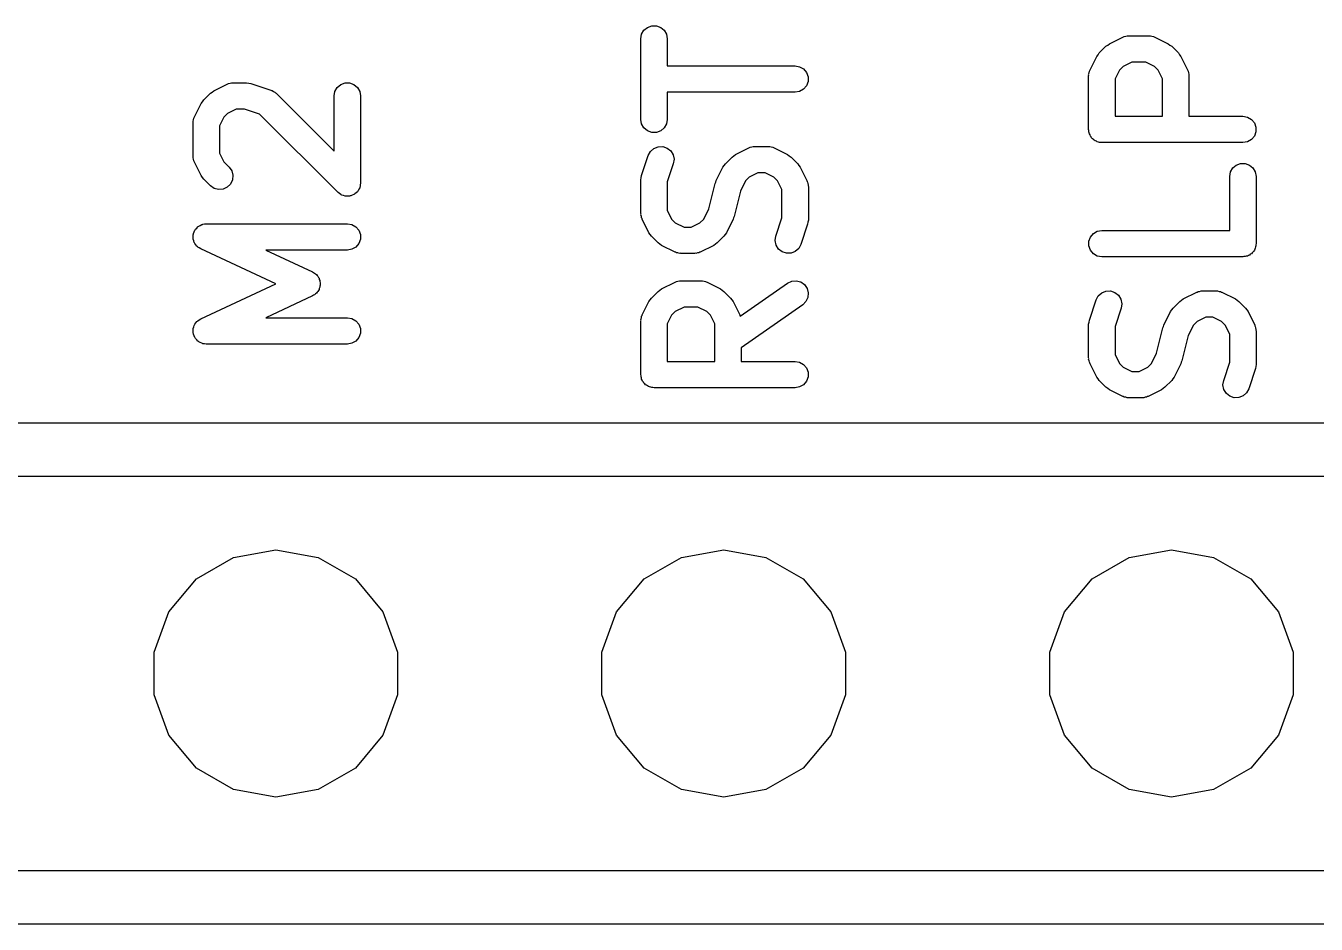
# Model space of a CAD drawing. Extents: x 10 to 287, y -200 to -10.
# Drawn here: x 94.57 to 101.89, y -60.41 to -55.32 of the extents above; entities that cross this region are included whole.
import ezdxf

# ---------------------------------------------------------------- set-up
doc = ezdxf.new("R2010")
doc.units = 0
doc.header["$MEASUREMENT"] = 0
doc.layers.add('BLACK', color=7, linetype='CONTINUOUS')

msp = doc.modelspace()

# ---------------------------------------------------------------- linework, layer by layer
at = {"layer": 'Black'}
for p, q in [((98.0744, -55.3422), (98.0944, -55.3255)), ((98.0944, -55.3255), (98.1188, -55.3166)), ((98.1188, -55.3166), (98.1449, -55.3166)), ((98.1449, -55.3166), (98.1693, -55.3255)), ((98.1693, -55.3255), (98.1893, -55.3422)), ((98.0569, -55.3903), (98.0614, -55.3647)), ((98.0569, -55.8475), (98.0569, -55.3903)), ((98.0614, -55.3647), (98.0744, -55.3422)), ((98.1893, -55.3422), (98.2023, -55.3647)), ((98.2023, -55.3647), (98.2068, -55.3903)), ((98.2068, -55.3903), (98.2068, -55.544)), ((100.715, -55.4186), (100.791, -55.3805)), ((100.791, -55.3805), (100.795, -55.3792)), ((100.795, -55.3792), (100.799, -55.3771)), ((100.799, -55.3771), (100.807, -55.3756)), ((100.807, -55.3756), (100.816, -55.3731)), ((100.816, -55.3731), (100.82, -55.3733)), ((100.82, -55.3733), (100.824, -55.3726)), ((100.824, -55.3726), (100.939, -55.3726)), ((100.939, -55.3726), (100.943, -55.3733)), ((100.943, -55.3733), (100.947, -55.3731)), ((100.947, -55.3731), (100.956, -55.3756)), ((100.956, -55.3756), (100.964, -55.3771)), ((100.964, -55.3771), (100.968, -55.3792)), ((100.968, -55.3792), (100.972, -55.3805)), ((100.972, -55.3805), (101.048, -55.4186)), ((100.643, -55.4902), (100.65, -55.4806)), ((100.65, -55.4806), (100.657, -55.4707)), ((100.657, -55.4707), (100.695, -55.4326)), ((100.695, -55.4326), (100.705, -55.4257)), ((100.705, -55.4257), (100.715, -55.4186)), ((101.048, -55.4186), (101.058, -55.4257)), ((101.058, -55.4257), (101.068, -55.4326)), ((101.068, -55.4326), (101.106, -55.4707)), ((101.106, -55.4707), (101.113, -55.4806)), ((101.113, -55.4806), (101.12, -55.4902)), ((98.2068, -55.544), (98.932, -55.544)), ((98.932, -55.544), (98.9576, -55.5485)), ((98.9576, -55.5485), (98.9801, -55.5615)), ((100.605, -55.5664), (100.643, -55.4902)), ((100.792, -55.5472), (100.772, -55.5681)), ((100.842, -55.5224), (100.792, -55.5472)), ((100.921, -55.5224), (100.842, -55.5224)), ((100.97, -55.5472), (100.921, -55.5224)), ((100.991, -55.5681), (100.97, -55.5472)), ((101.12, -55.4902), (101.158, -55.5664)), ((98.9801, -55.5615), (98.9968, -55.5815)), ((98.9968, -55.5815), (99.0057, -55.6059)), ((99.0057, -55.6059), (99.0057, -55.632)), ((100.597, -55.5913), (100.6, -55.5829)), ((100.598, -55.5956), (100.597, -55.5913)), ((100.597, -55.5999), (100.598, -55.5956)), ((100.597, -55.9047), (100.597, -55.5999)), ((100.6, -55.5829), (100.601, -55.5743)), ((100.601, -55.5743), (100.604, -55.5705)), ((100.604, -55.5705), (100.605, -55.5664)), ((100.772, -55.5681), (100.747, -55.6176)), ((100.747, -55.6176), (100.747, -55.8298)), ((101.016, -55.6176), (100.991, -55.5681)), ((101.016, -55.8298), (101.016, -55.6176)), ((101.158, -55.5664), (101.159, -55.5705)), ((101.159, -55.5705), (101.161, -55.5743)), ((101.161, -55.5743), (101.163, -55.5829)), ((101.163, -55.5829), (101.165, -55.5913)), ((101.165, -55.5913), (101.165, -55.5956)), ((101.165, -55.5956), (101.166, -55.5999)), ((101.166, -55.5999), (101.166, -55.8298)), ((95.577, -55.7374), (95.6151, -55.6993)), ((95.6151, -55.6993), (95.6249, -55.6924)), ((95.6249, -55.6924), (95.6345, -55.6853)), ((95.6345, -55.6853), (95.7107, -55.6472)), ((95.7107, -55.6472), (95.7149, -55.6459)), ((95.7149, -55.6459), (95.7186, -55.6438)), ((95.7186, -55.6438), (95.7273, -55.6423)), ((95.7273, -55.6423), (95.7357, -55.6398)), ((95.7357, -55.6398), (95.74, -55.64)), ((95.74, -55.64), (95.7442, -55.6393)), ((95.7442, -55.6393), (95.8204, -55.6393)), ((95.8204, -55.6393), (95.8323, -55.6414)), ((95.8323, -55.6414), (95.8441, -55.6431)), ((95.8441, -55.6431), (95.9584, -55.6812)), ((95.9584, -55.6812), (95.9622, -55.6833)), ((95.9622, -55.6833), (95.9664, -55.6844)), ((95.9664, -55.6844), (95.9736, -55.6894)), ((95.9736, -55.6894), (95.9813, -55.6936)), ((95.9813, -55.6936), (95.9842, -55.6968)), ((95.9842, -55.6968), (95.9877, -55.6993)), ((95.9877, -55.6993), (96.317, -56.0286)), ((96.317, -55.7142), (96.3215, -55.6886)), ((96.3215, -55.6886), (96.3345, -55.666)), ((96.3345, -55.666), (96.3545, -55.6493)), ((96.3545, -55.6493), (96.3789, -55.6404)), ((96.3789, -55.6404), (96.405, -55.6404)), ((96.405, -55.6404), (96.4294, -55.6493)), ((96.4294, -55.6493), (96.4493, -55.666)), ((96.4493, -55.666), (96.4624, -55.6886)), ((96.4624, -55.6886), (96.4669, -55.7142)), ((98.932, -55.6939), (98.2068, -55.6939)), ((98.2068, -55.6939), (98.2068, -55.8475)), ((98.9576, -55.6894), (98.932, -55.6939)), ((98.9801, -55.6763), (98.9576, -55.6894)), ((98.9968, -55.6564), (98.9801, -55.6763)), ((99.0057, -55.632), (98.9968, -55.6564)), ((95.5248, -55.8331), (95.5629, -55.7569)), ((95.5629, -55.7569), (95.5701, -55.7473)), ((95.5701, -55.7473), (95.577, -55.7374)), ((96.317, -56.0286), (96.317, -55.7142)), ((96.4669, -55.7142), (96.4669, -56.2095)), ((95.5199, -55.8496), (95.5214, -55.841)), ((95.5214, -55.841), (95.5236, -55.8372)), ((95.5236, -55.8372), (95.5248, -55.8331)), ((95.6915, -55.8348), (95.6668, -55.8843)), ((95.7124, -55.8139), (95.6915, -55.8348)), ((95.7619, -55.7891), (95.7124, -55.8139)), ((95.8083, -55.7891), (95.7619, -55.7891)), ((95.8943, -55.8178), (95.8083, -55.7891)), ((96.339, -56.2625), (95.8943, -55.8178)), ((98.0614, -55.8732), (98.0569, -55.8475)), ((98.2068, -55.8475), (98.2023, -55.8732)), ((100.747, -55.8298), (101.016, -55.8298)), ((101.166, -55.8298), (101.472, -55.8298)), ((101.472, -55.8298), (101.498, -55.8343)), ((101.498, -55.8343), (101.52, -55.8473)), ((101.52, -55.8473), (101.537, -55.8672)), ((95.5169, -55.8666), (95.5177, -55.8623)), ((95.5169, -56.0571), (95.5169, -55.8666)), ((95.5174, -55.858), (95.5199, -55.8496)), ((95.5177, -55.8623), (95.5174, -55.858)), ((95.6668, -55.8843), (95.6668, -56.0394)), ((98.0744, -55.8957), (98.0614, -55.8732)), ((98.0944, -55.9124), (98.0744, -55.8957)), ((98.1188, -55.9213), (98.0944, -55.9124)), ((98.1449, -55.9213), (98.1188, -55.9213)), ((98.1693, -55.9124), (98.1449, -55.9213)), ((98.1893, -55.8957), (98.1693, -55.9124)), ((98.2023, -55.8732), (98.1893, -55.8957)), ((100.598, -55.9112), (100.597, -55.9047)), ((100.598, -55.9177), (100.598, -55.9112)), ((100.6, -55.9239), (100.598, -55.9177)), ((101.537, -55.8672), (101.546, -55.8917)), ((101.546, -55.9177), (101.537, -55.9422)), ((101.546, -55.8917), (101.546, -55.9177)), ((100.601, -55.9303), (100.6, -55.9239)), ((100.605, -55.936), (100.601, -55.9303)), ((100.607, -55.9422), (100.605, -55.936)), ((100.611, -55.9472), (100.607, -55.9422)), ((100.614, -55.9529), (100.611, -55.9472)), ((100.619, -55.9571), (100.614, -55.9529)), ((100.624, -55.9621), (100.619, -55.9571)), ((100.629, -55.9654), (100.624, -55.9621)), ((100.634, -55.9696), (100.629, -55.9654)), ((100.641, -55.9718), (100.634, -55.9696)), ((100.646, -55.9751), (100.641, -55.9718)), ((100.653, -55.9762), (100.646, -55.9751)), ((100.659, -55.9785), (100.653, -55.9762)), ((100.665, -55.9785), (100.659, -55.9785)), ((100.672, -55.9796), (100.665, -55.9785)), ((101.472, -55.9796), (100.672, -55.9796)), ((101.498, -55.9751), (101.472, -55.9796)), ((101.52, -55.9621), (101.498, -55.9751)), ((101.537, -55.9422), (101.52, -55.9621)), ((95.5177, -56.0614), (95.5169, -56.0571)), ((95.5174, -56.0657), (95.5177, -56.0614)), ((95.5199, -56.0741), (95.5174, -56.0657)), ((95.6668, -56.0394), (95.6915, -56.0889)), ((98.0608, -56.1668), (98.0989, -56.0525)), ((98.0989, -56.0525), (98.1113, -56.0296)), ((98.1113, -56.0296), (98.1307, -56.0123)), ((98.1307, -56.0123), (98.1549, -56.0027)), ((98.1549, -56.0027), (98.1809, -56.002)), ((98.1809, -56.002), (98.2056, -56.0103)), ((98.2056, -56.0103), (98.226, -56.0264)), ((98.226, -56.0264), (98.2396, -56.0486)), ((98.2396, -56.0486), (98.2449, -56.0741)), ((98.5361, -56.0994), (98.5742, -56.0613)), ((98.5742, -56.0613), (98.584, -56.0544)), ((98.584, -56.0544), (98.5936, -56.0472)), ((98.5936, -56.0472), (98.6698, -56.0091)), ((98.6698, -56.0091), (98.674, -56.0079)), ((98.674, -56.0079), (98.6777, -56.0057)), ((98.6777, -56.0057), (98.6864, -56.0042)), ((98.6864, -56.0042), (98.6948, -56.0017)), ((98.6948, -56.0017), (98.6991, -56.002)), ((98.6991, -56.002), (98.7034, -56.0012)), ((98.7034, -56.0012), (98.7796, -56.0012)), ((98.7796, -56.0012), (98.7838, -56.002)), ((98.7838, -56.002), (98.7881, -56.0017)), ((98.7881, -56.0017), (98.7965, -56.0042)), ((98.7965, -56.0042), (98.8052, -56.0057)), ((98.8052, -56.0057), (98.8089, -56.0079)), ((98.8089, -56.0079), (98.8131, -56.0091)), ((98.8131, -56.0091), (98.8893, -56.0472)), ((98.8893, -56.0472), (98.8989, -56.0544)), ((98.8989, -56.0544), (98.9087, -56.0613)), ((98.9087, -56.0613), (98.9468, -56.0994)), ((95.5214, -56.0827), (95.5199, -56.0741)), ((95.5236, -56.0865), (95.5214, -56.0827)), ((95.5248, -56.0906), (95.5236, -56.0865)), ((95.5629, -56.1668), (95.5248, -56.0906)), ((95.6915, -56.0889), (95.721, -56.1184)), ((95.721, -56.1184), (95.736, -56.1397)), ((95.736, -56.1397), (95.7427, -56.1649)), ((98.241, -56.0998), (98.2068, -56.2026)), ((98.2449, -56.0741), (98.241, -56.0998)), ((98.4839, -56.195), (98.522, -56.1188)), ((98.522, -56.1188), (98.5292, -56.1092)), ((98.5292, -56.1092), (98.5361, -56.0994)), ((98.9468, -56.0994), (98.9537, -56.1092)), ((98.9537, -56.1092), (98.9609, -56.1188)), ((98.9609, -56.1188), (98.999, -56.195)), ((101.402, -56.1458), (101.415, -56.1232)), ((101.415, -56.1232), (101.434, -56.1065)), ((101.434, -56.1065), (101.459, -56.0976)), ((101.459, -56.0976), (101.485, -56.0976)), ((101.485, -56.0976), (101.509, -56.1065)), ((101.509, -56.1065), (101.529, -56.1232)), ((101.529, -56.1232), (101.542, -56.1458)), ((95.5701, -56.1764), (95.5629, -56.1668)), ((95.577, -56.1863), (95.5701, -56.1764)), ((95.6151, -56.2244), (95.577, -56.1863)), ((95.7294, -56.2144), (95.711, -56.2328)), ((95.7404, -56.1908), (95.7294, -56.2144)), ((95.7427, -56.1649), (95.7404, -56.1908)), ((96.4669, -56.2095), (96.4652, -56.2191)), ((98.0569, -56.1904), (98.059, -56.1786)), ((98.0569, -56.3809), (98.0569, -56.1904)), ((98.059, -56.1786), (98.0608, -56.1668)), ((98.2068, -56.2026), (98.2068, -56.3633)), ((98.4422, -56.3548), (98.4783, -56.2104)), ((98.4783, -56.2104), (98.4816, -56.2029)), ((98.4816, -56.2029), (98.4839, -56.195)), ((98.6506, -56.1967), (98.6216, -56.2547)), ((98.6715, -56.1758), (98.6506, -56.1967)), ((98.721, -56.1511), (98.6715, -56.1758)), ((98.7619, -56.1511), (98.721, -56.1511)), ((98.8114, -56.1758), (98.7619, -56.1511)), ((98.8323, -56.1967), (98.8114, -56.1758)), ((98.857, -56.2462), (98.8323, -56.1967)), ((98.999, -56.195), (99.0002, -56.1992)), ((99.0002, -56.1992), (99.0024, -56.2029)), ((99.0024, -56.2029), (99.0039, -56.2116)), ((99.0039, -56.2116), (99.0064, -56.22)), ((101.397, -56.1714), (101.402, -56.1458)), ((101.397, -56.4775), (101.397, -56.1714)), ((101.542, -56.1458), (101.547, -56.1714)), ((101.547, -56.1714), (101.547, -56.5524)), ((95.6364, -56.2393), (95.6151, -56.2244)), ((95.6615, -56.246), (95.6364, -56.2393)), ((95.6874, -56.2438), (95.6615, -56.246)), ((95.711, -56.2328), (95.6874, -56.2438)), ((96.347, -56.2681), (96.339, -56.2625)), ((96.3545, -56.2744), (96.347, -56.2681)), ((96.3576, -56.2755), (96.3545, -56.2744)), ((96.3603, -56.2774), (96.3576, -56.2755)), ((96.3697, -56.2799), (96.3603, -56.2774)), ((96.3789, -56.2833), (96.3697, -56.2799)), ((96.3822, -56.2833), (96.3789, -56.2833)), ((96.3854, -56.2841), (96.3822, -56.2833)), ((96.3952, -56.2833), (96.3854, -56.2841)), ((96.405, -56.2833), (96.3952, -56.2833)), ((96.4081, -56.2822), (96.405, -56.2833)), ((96.4113, -56.2819), (96.4081, -56.2822)), ((96.4202, -56.2777), (96.4113, -56.2819)), ((96.4294, -56.2744), (96.4202, -56.2777)), ((96.4319, -56.2723), (96.4294, -56.2744)), ((96.4349, -56.2709), (96.4319, -56.2723)), ((96.4419, -56.264), (96.4349, -56.2709)), ((96.4493, -56.2577), (96.4419, -56.264)), ((96.451, -56.2548), (96.4493, -56.2577)), ((96.4533, -56.2525), (96.451, -56.2548)), ((96.4575, -56.2436), (96.4533, -56.2525)), ((96.4624, -56.2351), (96.4575, -56.2436)), ((96.4629, -56.2319), (96.4624, -56.2351)), ((96.4643, -56.2289), (96.4629, -56.2319)), ((96.4652, -56.2191), (96.4643, -56.2289)), ((98.6216, -56.2547), (98.5855, -56.3991)), ((98.857, -56.4069), (98.857, -56.2462)), ((99.0064, -56.22), (99.0061, -56.2243)), ((99.0061, -56.2243), (99.0069, -56.2285)), ((99.0069, -56.2285), (99.0069, -56.419)), ((98.4132, -56.4128), (98.4422, -56.3548)), ((98.0577, -56.3852), (98.0569, -56.3809)), ((98.0574, -56.3895), (98.0577, -56.3852)), ((98.0599, -56.3979), (98.0574, -56.3895)), ((98.0614, -56.4066), (98.0599, -56.3979)), ((98.0636, -56.4103), (98.0614, -56.4066)), ((98.0648, -56.4145), (98.0636, -56.4103)), ((98.1029, -56.4907), (98.0648, -56.4145)), ((98.2068, -56.3633), (98.2315, -56.4128)), ((98.2315, -56.4128), (98.2524, -56.4337)), ((98.2524, -56.4337), (98.3019, -56.4584)), ((98.3428, -56.4584), (98.3923, -56.4337)), ((98.3923, -56.4337), (98.4132, -56.4128)), ((98.5799, -56.4145), (98.5418, -56.4907)), ((98.5822, -56.4066), (98.5799, -56.4145)), ((98.5855, -56.3991), (98.5822, -56.4066)), ((98.8228, -56.5097), (98.857, -56.4069)), ((99.0048, -56.4309), (99.003, -56.4427)), ((99.0069, -56.419), (99.0048, -56.4309)), ((95.5181, -56.5013), (95.5192, -56.4982)), ((95.5181, -56.5111), (95.5181, -56.5013)), ((95.5192, -56.4982), (95.5195, -56.4949)), ((95.5195, -56.4949), (95.5236, -56.486)), ((95.5236, -56.486), (95.527, -56.4768)), ((95.527, -56.4768), (95.5291, -56.4743)), ((95.5291, -56.4743), (95.5305, -56.4713)), ((95.5305, -56.4713), (95.5374, -56.4644)), ((95.5374, -56.4644), (95.5437, -56.4569)), ((95.5437, -56.4569), (95.5465, -56.4552)), ((95.5465, -56.4552), (95.5489, -56.4529)), ((95.5489, -56.4529), (95.5578, -56.4488)), ((95.5578, -56.4488), (95.5662, -56.4439)), ((95.5662, -56.4439), (95.5695, -56.4433)), ((95.5695, -56.4433), (95.5725, -56.4419)), ((95.5725, -56.4419), (95.5822, -56.4411)), ((95.5822, -56.4411), (95.5918, -56.4394)), ((95.5918, -56.4394), (96.3919, -56.4394)), ((96.3919, -56.4394), (96.4176, -56.4439)), ((96.4176, -56.4439), (96.4401, -56.4569)), ((96.4401, -56.4569), (96.4568, -56.4768)), ((96.4568, -56.4768), (96.4657, -56.5013)), ((96.4657, -56.5013), (96.4657, -56.5273)), ((98.1101, -56.5003), (98.1029, -56.4907)), ((98.117, -56.5101), (98.1101, -56.5003)), ((98.3019, -56.4584), (98.3428, -56.4584)), ((98.5346, -56.5003), (98.5277, -56.5101)), ((98.5418, -56.4907), (98.5346, -56.5003)), ((99.003, -56.4427), (98.9649, -56.557)), ((100.607, -56.5149), (100.624, -56.495)), ((100.624, -56.495), (100.646, -56.482)), ((100.646, -56.482), (100.672, -56.4775)), ((100.672, -56.4775), (101.397, -56.4775)), ((95.5172, -56.5208), (95.5181, -56.5111)), ((95.5181, -56.524), (95.5172, -56.5208)), ((95.5181, -56.5273), (95.5181, -56.524)), ((95.5214, -56.5365), (95.5181, -56.5273)), ((95.5239, -56.5459), (95.5214, -56.5365)), ((95.5258, -56.5487), (95.5239, -56.5459)), ((95.527, -56.5518), (95.5258, -56.5487)), ((95.5332, -56.5593), (95.527, -56.5518)), ((95.5389, -56.5673), (95.5332, -56.5593)), ((95.5416, -56.5692), (95.5389, -56.5673)), ((95.5437, -56.5717), (95.5416, -56.5692)), ((95.5522, -56.5766), (95.5437, -56.5717)), ((95.5602, -56.5822), (95.5522, -56.5766)), ((96.4401, -56.5717), (96.4176, -56.5847)), ((96.4568, -56.5518), (96.4401, -56.5717)), ((96.4657, -56.5273), (96.4568, -56.5518)), ((98.1551, -56.5482), (98.117, -56.5101)), ((98.1649, -56.5551), (98.1551, -56.5482)), ((98.1745, -56.5623), (98.1649, -56.5551)), ((98.2507, -56.6004), (98.1745, -56.5623)), ((98.4702, -56.5623), (98.394, -56.6004)), ((98.4798, -56.5551), (98.4702, -56.5623)), ((98.4896, -56.5482), (98.4798, -56.5551)), ((98.5277, -56.5101), (98.4896, -56.5482)), ((98.8189, -56.5354), (98.8228, -56.5097)), ((98.8242, -56.5609), (98.8189, -56.5354)), ((98.8378, -56.5831), (98.8242, -56.5609)), ((98.9525, -56.5799), (98.9331, -56.5972)), ((98.9649, -56.557), (98.9525, -56.5799)), ((100.598, -56.5394), (100.607, -56.5149)), ((100.598, -56.5654), (100.598, -56.5394)), ((100.607, -56.5899), (100.598, -56.5654)), ((101.542, -56.578), (101.539, -56.5837)), ((101.543, -56.5716), (101.542, -56.578)), ((101.546, -56.5654), (101.543, -56.5716)), ((101.547, -56.5524), (101.546, -56.5589)), ((101.546, -56.5589), (101.546, -56.5654)), ((95.9862, -56.781), (95.5602, -56.5822)), ((96.3919, -56.5892), (95.9296, -56.5892)), ((95.9296, -56.5892), (96.195, -56.7131)), ((96.4176, -56.5847), (96.3919, -56.5892)), ((98.2549, -56.6016), (98.2507, -56.6004)), ((98.2586, -56.6038), (98.2549, -56.6016)), ((98.2673, -56.6053), (98.2586, -56.6038)), ((98.2757, -56.6078), (98.2673, -56.6053)), ((98.28, -56.6075), (98.2757, -56.6078)), ((98.2843, -56.6083), (98.28, -56.6075)), ((98.3605, -56.6083), (98.2843, -56.6083)), ((98.3647, -56.6075), (98.3605, -56.6083)), ((98.369, -56.6078), (98.3647, -56.6075)), ((98.3774, -56.6053), (98.369, -56.6078)), ((98.3861, -56.6038), (98.3774, -56.6053)), ((98.3898, -56.6016), (98.3861, -56.6038)), ((98.394, -56.6004), (98.3898, -56.6016)), ((98.8582, -56.5992), (98.8378, -56.5831)), ((98.8829, -56.6075), (98.8582, -56.5992)), ((98.9089, -56.6068), (98.8829, -56.6075)), ((98.9331, -56.5972), (98.9089, -56.6068)), ((100.624, -56.6098), (100.607, -56.5899)), ((100.646, -56.6228), (100.624, -56.6098)), ((100.672, -56.6273), (100.646, -56.6228)), ((101.472, -56.6273), (100.672, -56.6273)), ((101.478, -56.6262), (101.472, -56.6273)), ((101.485, -56.6262), (101.478, -56.6262)), ((101.491, -56.6239), (101.485, -56.6262)), ((101.498, -56.6228), (101.491, -56.6239)), ((101.503, -56.6195), (101.498, -56.6228)), ((101.509, -56.6173), (101.503, -56.6195)), ((101.514, -56.6131), (101.509, -56.6173)), ((101.52, -56.6098), (101.514, -56.6131)), ((101.524, -56.6048), (101.52, -56.6098)), ((101.529, -56.6006), (101.524, -56.6048)), ((101.533, -56.5949), (101.529, -56.6006)), ((101.537, -56.5899), (101.533, -56.5949)), ((101.539, -56.5837), (101.537, -56.5899)), ((96.195, -56.7131), (96.2004, -56.7168)), ((96.2004, -56.7168), (96.2063, -56.7196)), ((96.2063, -56.7196), (96.211, -56.7243)), ((96.211, -56.7243), (96.2163, -56.728)), ((95.5602, -56.9798), (95.9862, -56.781)), ((96.2163, -56.728), (96.2201, -56.7334)), ((96.2201, -56.7334), (96.2247, -56.738)), ((96.2247, -56.738), (96.2275, -56.744)), ((96.2275, -56.744), (96.2313, -56.7494)), ((96.2313, -56.7494), (96.233, -56.7557)), ((96.233, -56.7557), (96.2357, -56.7616)), ((96.2357, -56.7616), (96.2363, -56.7681)), ((96.2363, -56.7939), (96.2357, -56.8004)), ((96.2363, -56.7681), (96.238, -56.7745)), ((96.238, -56.7875), (96.2363, -56.7939)), ((96.238, -56.7745), (96.2374, -56.781)), ((96.2374, -56.781), (96.238, -56.7875)), ((98.1745, -56.8092), (98.2507, -56.7711)), ((98.2507, -56.7711), (98.2549, -56.7699)), ((98.2549, -56.7699), (98.2586, -56.7677)), ((98.2586, -56.7677), (98.2673, -56.7662)), ((98.2673, -56.7662), (98.2757, -56.7637)), ((98.2757, -56.7637), (98.28, -56.764)), ((98.28, -56.764), (98.2843, -56.7632)), ((98.2843, -56.7632), (98.3986, -56.7632)), ((98.3986, -56.7632), (98.4028, -56.764)), ((98.4028, -56.764), (98.4071, -56.7637)), ((98.4071, -56.7637), (98.4155, -56.7662)), ((98.4155, -56.7662), (98.4242, -56.7677)), ((98.4242, -56.7677), (98.4279, -56.7699)), ((98.4279, -56.7699), (98.4321, -56.7711)), ((98.4321, -56.7711), (98.5083, -56.8092)), ((98.621, -56.9643), (98.889, -56.7768)), ((98.889, -56.7768), (98.9126, -56.7658)), ((98.9126, -56.7658), (98.9385, -56.7635)), ((98.9385, -56.7635), (98.9636, -56.7702)), ((98.9636, -56.7702), (98.9849, -56.7852)), ((98.9849, -56.7852), (98.9999, -56.8065)), ((96.195, -56.8489), (95.9296, -56.9728)), ((96.2004, -56.8452), (96.195, -56.8489)), ((96.2063, -56.8424), (96.2004, -56.8452)), ((96.211, -56.8377), (96.2063, -56.8424)), ((96.2163, -56.834), (96.211, -56.8377)), ((96.2201, -56.8286), (96.2163, -56.834)), ((96.2247, -56.824), (96.2201, -56.8286)), ((96.2275, -56.818), (96.2247, -56.824)), ((96.2313, -56.8126), (96.2275, -56.818)), ((96.233, -56.8063), (96.2313, -56.8126)), ((96.2357, -56.8004), (96.233, -56.8063)), ((98.1029, -56.8808), (98.1101, -56.8712)), ((98.1101, -56.8712), (98.117, -56.8614)), ((98.117, -56.8614), (98.1551, -56.8233)), ((98.1551, -56.8233), (98.1649, -56.8164)), ((98.1649, -56.8164), (98.1745, -56.8092)), ((98.5083, -56.8092), (98.5179, -56.8164)), ((98.5179, -56.8164), (98.5277, -56.8233)), ((98.5277, -56.8233), (98.5658, -56.8614)), ((98.5658, -56.8614), (98.5727, -56.8712)), ((98.5727, -56.8712), (98.5799, -56.8808)), ((99.0043, -56.8576), (98.9933, -56.8811)), ((98.9999, -56.8065), (99.0066, -56.8316)), ((99.0066, -56.8316), (99.0043, -56.8576)), ((100.601, -56.9859), (100.639, -56.8716)), ((100.639, -56.8716), (100.651, -56.8487)), ((100.651, -56.8487), (100.671, -56.8315)), ((100.671, -56.8315), (100.695, -56.8219)), ((100.695, -56.8219), (100.721, -56.8212)), ((100.721, -56.8212), (100.746, -56.8294)), ((100.746, -56.8294), (100.766, -56.8456)), ((100.766, -56.8456), (100.78, -56.8678)), ((100.78, -56.8678), (100.785, -56.8933)), ((101.124, -56.8735), (101.134, -56.8664)), ((101.134, -56.8664), (101.21, -56.8283)), ((101.21, -56.8283), (101.214, -56.827)), ((101.214, -56.827), (101.218, -56.8249)), ((101.218, -56.8249), (101.226, -56.8234)), ((101.226, -56.8234), (101.235, -56.8209)), ((101.235, -56.8209), (101.239, -56.8211)), ((101.239, -56.8211), (101.243, -56.8204)), ((101.243, -56.8204), (101.32, -56.8204)), ((101.32, -56.8204), (101.324, -56.8211)), ((101.324, -56.8211), (101.328, -56.8209)), ((101.328, -56.8209), (101.337, -56.8234)), ((101.337, -56.8234), (101.345, -56.8249)), ((101.345, -56.8249), (101.349, -56.827)), ((101.349, -56.827), (101.353, -56.8283)), ((101.353, -56.8283), (101.429, -56.8664)), ((101.429, -56.8664), (101.439, -56.8735)), ((98.0648, -56.957), (98.1029, -56.8808)), ((98.2524, -56.9378), (98.2315, -56.9587)), ((98.3019, -56.9131), (98.2524, -56.9378)), ((98.3809, -56.9131), (98.3019, -56.9131)), ((98.4304, -56.9378), (98.3809, -56.9131)), ((98.4513, -56.9587), (98.4304, -56.9378)), ((98.5799, -56.8808), (98.618, -56.957)), ((98.9749, -56.8995), (98.6259, -57.1439)), ((98.9933, -56.8811), (98.9749, -56.8995)), ((100.781, -56.919), (100.747, -57.0218)), ((100.785, -56.8933), (100.781, -56.919)), ((101.024, -57.0142), (101.062, -56.938)), ((101.062, -56.938), (101.069, -56.9284)), ((101.069, -56.9284), (101.076, -56.9185)), ((101.076, -56.9185), (101.114, -56.8804)), ((101.114, -56.8804), (101.124, -56.8735)), ((101.439, -56.8735), (101.449, -56.8804)), ((101.449, -56.8804), (101.487, -56.9185)), ((101.487, -56.9185), (101.494, -56.9284)), ((101.494, -56.9284), (101.501, -56.938)), ((101.501, -56.938), (101.539, -57.0142)), ((95.5214, -57.0255), (95.5239, -57.0161)), ((95.5239, -57.0161), (95.5258, -57.0133)), ((95.5258, -57.0133), (95.527, -57.0102)), ((95.527, -57.0102), (95.5332, -57.0027)), ((95.5332, -57.0027), (95.5389, -56.9947)), ((95.5389, -56.9947), (95.5416, -56.9928)), ((95.5416, -56.9928), (95.5437, -56.9903)), ((95.5437, -56.9903), (95.5522, -56.9854)), ((95.5522, -56.9854), (95.5602, -56.9798)), ((95.9296, -56.9728), (96.3919, -56.9728)), ((96.3919, -56.9728), (96.4176, -56.9773)), ((96.4176, -56.9773), (96.4401, -56.9903)), ((96.4401, -56.9903), (96.4568, -57.0102)), ((96.4568, -57.0102), (96.4657, -57.0347)), ((98.0569, -56.9905), (98.0577, -56.9863)), ((98.0569, -57.2953), (98.0569, -56.9905)), ((98.0574, -56.982), (98.0599, -56.9736)), ((98.0577, -56.9863), (98.0574, -56.982)), ((98.0599, -56.9736), (98.0614, -56.9649)), ((98.0614, -56.9649), (98.0636, -56.9612)), ((98.0636, -56.9612), (98.0648, -56.957)), ((98.2315, -56.9587), (98.2068, -57.0082)), ((98.2068, -57.0082), (98.2068, -57.2204)), ((98.476, -57.0082), (98.4513, -56.9587)), ((98.476, -57.2204), (98.476, -57.0082)), ((98.618, -56.957), (98.6192, -56.9612)), ((98.6192, -56.9612), (98.621, -56.9643)), ((100.597, -57.0096), (100.599, -56.9978)), ((100.597, -57.2001), (100.597, -57.0096)), ((100.599, -56.9978), (100.601, -56.9859)), ((101.022, -57.022), (101.024, -57.0142)), ((101.191, -57.0159), (101.162, -57.0739)), ((101.212, -56.995), (101.191, -57.0159)), ((101.261, -56.9702), (101.212, -56.995)), ((101.302, -56.9702), (101.261, -56.9702)), ((101.351, -56.995), (101.302, -56.9702)), ((101.372, -57.0159), (101.351, -56.995)), ((101.397, -57.0654), (101.372, -57.0159)), ((101.539, -57.0142), (101.54, -57.0183)), ((101.54, -57.0183), (101.542, -57.0221)), ((95.5172, -57.0412), (95.5181, -57.038)), ((95.5181, -57.0509), (95.5172, -57.0412)), ((95.5181, -57.0347), (95.5214, -57.0255)), ((95.5181, -57.038), (95.5181, -57.0347)), ((95.5181, -57.0607), (95.5181, -57.0509)), ((95.5192, -57.0638), (95.5181, -57.0607)), ((95.5195, -57.0671), (95.5192, -57.0638)), ((95.5236, -57.076), (95.5195, -57.0671)), ((95.527, -57.0852), (95.5236, -57.076)), ((95.5291, -57.0877), (95.527, -57.0852)), ((95.5305, -57.0907), (95.5291, -57.0877)), ((95.5374, -57.0976), (95.5305, -57.0907)), ((96.4568, -57.0852), (96.4401, -57.1051)), ((96.4657, -57.0607), (96.4568, -57.0852)), ((96.4657, -57.0347), (96.4657, -57.0607)), ((100.747, -57.0218), (100.747, -57.1824)), ((100.982, -57.1739), (101.018, -57.0295)), ((101.018, -57.0295), (101.022, -57.022)), ((101.162, -57.0739), (101.126, -57.2183)), ((101.397, -57.226), (101.397, -57.0654)), ((101.542, -57.0221), (101.544, -57.0307)), ((101.544, -57.0307), (101.546, -57.0391)), ((101.546, -57.0391), (101.546, -57.0434)), ((101.546, -57.0434), (101.547, -57.0477)), ((101.547, -57.0477), (101.547, -57.2382)), ((95.5437, -57.1051), (95.5374, -57.0976)), ((95.5465, -57.1068), (95.5437, -57.1051)), ((95.5489, -57.1091), (95.5465, -57.1068)), ((95.5578, -57.1132), (95.5489, -57.1091)), ((95.5662, -57.1181), (95.5578, -57.1132)), ((95.5695, -57.1187), (95.5662, -57.1181)), ((95.5725, -57.1201), (95.5695, -57.1187)), ((95.5822, -57.1209), (95.5725, -57.1201)), ((95.5918, -57.1226), (95.5822, -57.1209)), ((96.3919, -57.1226), (95.5918, -57.1226)), ((96.4176, -57.1181), (96.3919, -57.1226)), ((96.4401, -57.1051), (96.4176, -57.1181)), ((98.6259, -57.1439), (98.6259, -57.2204)), ((98.2068, -57.2204), (98.476, -57.2204)), ((98.6259, -57.2204), (98.932, -57.2204)), ((98.932, -57.2204), (98.9576, -57.2249)), ((98.9576, -57.2249), (98.9801, -57.2379)), ((98.9801, -57.2379), (98.9968, -57.2579)), ((100.598, -57.2044), (100.597, -57.2001)), ((100.597, -57.2087), (100.598, -57.2044)), ((100.6, -57.2171), (100.597, -57.2087)), ((100.601, -57.2257), (100.6, -57.2171)), ((100.604, -57.2295), (100.601, -57.2257)), ((100.605, -57.2336), (100.604, -57.2295)), ((100.643, -57.3098), (100.605, -57.2336)), ((100.747, -57.1824), (100.772, -57.2319)), ((100.772, -57.2319), (100.792, -57.2528)), ((100.932, -57.2528), (100.953, -57.2319)), ((100.953, -57.2319), (100.982, -57.1739)), ((101.12, -57.2336), (101.082, -57.3098)), ((101.122, -57.2258), (101.12, -57.2336)), ((101.126, -57.2183), (101.122, -57.2258)), ((101.363, -57.3288), (101.397, -57.226)), ((101.547, -57.2382), (101.545, -57.25)), ((98.0581, -57.3018), (98.0569, -57.2953)), ((98.0581, -57.3084), (98.0581, -57.3018)), ((98.0603, -57.3145), (98.0581, -57.3084)), ((98.9968, -57.2579), (99.0057, -57.2823)), ((99.0057, -57.3084), (98.9968, -57.3328)), ((99.0057, -57.2823), (99.0057, -57.3084)), ((100.65, -57.3194), (100.643, -57.3098)), ((100.792, -57.2528), (100.842, -57.2776)), ((100.842, -57.2776), (100.883, -57.2776)), ((100.883, -57.2776), (100.932, -57.2528)), ((101.082, -57.3098), (101.075, -57.3194)), ((101.543, -57.2619), (101.505, -57.3762)), ((101.545, -57.25), (101.543, -57.2619)), ((98.0614, -57.321), (98.0603, -57.3145)), ((98.0647, -57.3267), (98.0614, -57.321)), ((98.067, -57.3328), (98.0647, -57.3267)), ((98.0712, -57.3378), (98.067, -57.3328)), ((98.0744, -57.3435), (98.0712, -57.3378)), ((98.0795, -57.3477), (98.0744, -57.3435)), ((98.0837, -57.3528), (98.0795, -57.3477)), ((98.0894, -57.356), (98.0837, -57.3528)), ((98.0944, -57.3602), (98.0894, -57.356)), ((98.1005, -57.3625), (98.0944, -57.3602)), ((98.1062, -57.3658), (98.1005, -57.3625)), ((98.1127, -57.3669), (98.1062, -57.3658)), ((98.1188, -57.3691), (98.1127, -57.3669)), ((98.1254, -57.3691), (98.1188, -57.3691)), ((98.1319, -57.3703), (98.1254, -57.3691)), ((98.932, -57.3703), (98.1319, -57.3703)), ((98.9576, -57.3658), (98.932, -57.3703)), ((98.9801, -57.3528), (98.9576, -57.3658)), ((98.9968, -57.3328), (98.9801, -57.3528)), ((100.657, -57.3293), (100.65, -57.3194)), ((100.695, -57.3674), (100.657, -57.3293)), ((100.705, -57.3743), (100.695, -57.3674)), ((100.715, -57.3814), (100.705, -57.3743)), ((100.791, -57.4195), (100.715, -57.3814)), ((101.01, -57.3814), (100.934, -57.4195)), ((101.02, -57.3743), (101.01, -57.3814)), ((101.03, -57.3674), (101.02, -57.3743)), ((101.068, -57.3293), (101.03, -57.3674)), ((101.075, -57.3194), (101.068, -57.3293)), ((101.359, -57.3545), (101.363, -57.3288)), ((101.364, -57.38), (101.359, -57.3545)), ((101.378, -57.4022), (101.364, -57.38)), ((101.505, -57.3762), (101.493, -57.3991)), ((100.795, -57.4208), (100.791, -57.4195)), ((100.799, -57.4229), (100.795, -57.4208)), ((100.807, -57.4244), (100.799, -57.4229)), ((100.816, -57.4269), (100.807, -57.4244)), ((100.82, -57.4267), (100.816, -57.4269)), ((100.824, -57.4274), (100.82, -57.4267)), ((100.9, -57.4274), (100.824, -57.4274)), ((100.905, -57.4267), (100.9, -57.4274)), ((100.909, -57.4269), (100.905, -57.4267)), ((100.917, -57.4244), (100.909, -57.4269)), ((100.926, -57.4229), (100.917, -57.4244)), ((100.93, -57.4207), (100.926, -57.4229)), ((100.934, -57.4195), (100.93, -57.4207)), ((101.398, -57.4184), (101.378, -57.4022)), ((101.423, -57.4266), (101.398, -57.4184)), ((101.449, -57.4259), (101.423, -57.4266)), ((101.473, -57.4163), (101.449, -57.4259)), ((101.493, -57.3991), (101.473, -57.4163)), ((87.3125, -57.5691), (107.251, -57.5691)), ((107.251, -57.8739), (89.789, -57.8739)), ((95.5359, -58.4544), (95.7468, -58.3326)), ((95.7468, -58.3326), (95.9866, -58.2903)), ((95.9866, -58.2903), (96.2264, -58.3326)), ((96.2264, -58.3326), (96.4373, -58.4544)), ((98.0759, -58.4544), (98.2868, -58.3326)), ((98.2868, -58.3326), (98.5266, -58.2903)), ((98.5266, -58.2903), (98.7664, -58.3326)), ((98.7664, -58.3326), (98.9773, -58.4544)), ((100.616, -58.4544), (100.827, -58.3326)), ((100.827, -58.3326), (101.067, -58.2903)), ((101.067, -58.2903), (101.306, -58.3326)), ((101.306, -58.3326), (101.517, -58.4544)), ((95.3794, -58.6409), (95.5359, -58.4544)), ((96.4373, -58.4544), (96.5938, -58.6409)), ((97.9194, -58.6409), (98.0759, -58.4544)), ((98.9773, -58.4544), (99.1338, -58.6409)), ((100.459, -58.6409), (100.616, -58.4544)), ((101.517, -58.4544), (101.674, -58.6409)), ((95.2961, -58.8697), (95.3794, -58.6409)), ((96.5938, -58.6409), (96.6771, -58.8697)), ((97.8361, -58.8697), (97.9194, -58.6409)), ((99.1338, -58.6409), (99.2171, -58.8697)), ((100.376, -58.8697), (100.459, -58.6409)), ((101.674, -58.6409), (101.757, -58.8697)), ((95.2961, -59.1133), (95.2961, -58.8697)), ((96.6771, -58.8697), (96.6771, -59.1133)), ((97.8361, -59.1133), (97.8361, -58.8697)), ((99.2171, -58.8697), (99.2171, -59.1133)), ((100.376, -59.1133), (100.376, -58.8697)), ((101.757, -58.8697), (101.757, -59.1133)), ((95.3794, -59.3421), (95.2961, -59.1133)), ((96.6771, -59.1133), (96.5938, -59.3421)), ((97.9194, -59.3421), (97.8361, -59.1133)), ((99.2171, -59.1133), (99.1338, -59.3421)), ((100.459, -59.3421), (100.376, -59.1133)), ((101.757, -59.1133), (101.674, -59.3421)), ((95.5359, -59.5286), (95.3794, -59.3421)), ((96.5938, -59.3421), (96.4373, -59.5286)), ((98.0759, -59.5286), (97.9194, -59.3421)), ((99.1338, -59.3421), (98.9773, -59.5286)), ((100.616, -59.5286), (100.459, -59.3421)), ((101.674, -59.3421), (101.517, -59.5286)), ((95.7468, -59.6504), (95.5359, -59.5286)), ((96.4373, -59.5286), (96.2264, -59.6504)), ((98.2868, -59.6504), (98.0759, -59.5286)), ((98.9773, -59.5286), (98.7664, -59.6504)), ((100.827, -59.6504), (100.616, -59.5286)), ((101.517, -59.5286), (101.306, -59.6504)), ((95.9866, -59.6927), (95.7468, -59.6504)), ((96.2264, -59.6504), (95.9866, -59.6927)), ((98.5266, -59.6927), (98.2868, -59.6504)), ((98.7664, -59.6504), (98.5266, -59.6927)), ((101.067, -59.6927), (100.827, -59.6504)), ((101.306, -59.6504), (101.067, -59.6927)), ((89.789, -60.1091), (107.251, -60.1091)), ((107.277, -60.4139), (87.2873, -60.4139))]:
    msp.add_line(p, q, dxfattribs=at)

doc.saveas('drawing.dxf')
